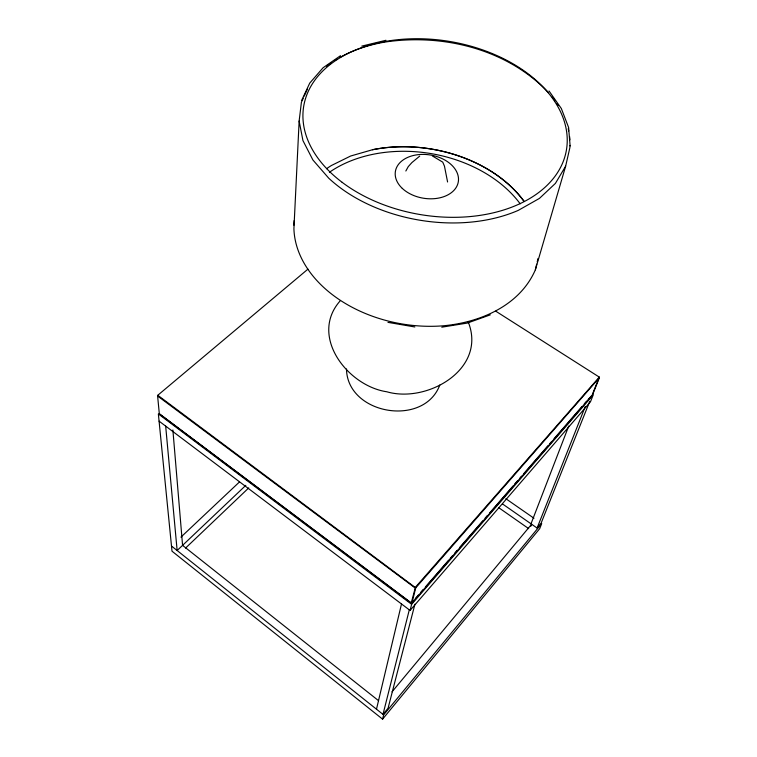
<?xml version="1.0" encoding="UTF-8"?>
<svg xmlns="http://www.w3.org/2000/svg" width="757" height="757" viewBox="0 0 757 757"><rect width="100%" height="100%" fill="white"/><g stroke="black" fill="none" stroke-linecap="round" stroke-linejoin="round"><path stroke-width="1.14" d="M303.283 98.173L301.409 102.242L299.138 121.044L293.915 228.728A123.779 88.664 9.4 0 0 442.495 325.86C479.56 322.737 519.728 305.923 535.36 269.823L565.64 166.199L569.87 147.691A136.487 90.206 9.4 0 0 569.983 145.476M535.36 269.823L536.685 264.146M537.215 261.875L538.009 258.468M376.484 709.195L401.503 603.963M409.3 609.849L382.995 714.371L388.076 708.23L414.931 604.152M307.938 269.142L157.56 395.457L159.32 413.795L411.221 603.074L415.432 587.233L599.298 377.109L495.712 311.155M382.569 719.15L383.648 714.892L541.709 523.617L539.684 528.689L382.569 719.15L172.009 551.191L158.364 413.937L411.628 604.323L410.086 610.435L159.084 421.147M411.221 603.074L411.912 603.026L415.754 587.858L599.44 377.601L599.213 376.995M439.789 385.058C423.863 427.667 347.189 414.562 346.479 368.971M531.007 523.806L568.734 426.059M530.827 526.257L531.613 524.232L392.031 691.822M502.629 504.02L537.091 528.045L585.246 406.556M592.428 394.312L598.863 378.178M589.731 401.371L541.104 523.191L537.091 528.045M411.912 603.026L592.57 394.804L599.44 377.601M415.754 587.858L157.863 395.324L157.57 395.987L415.044 587.905M304.219 96.139L307.503 89.023M301.674 100.369L309.727 83.119L323.088 67.742L340.489 55.706M405.847 171.006L408.25 166.635L411.931 162.547L419.7 156.122M565.64 166.199L555.411 183.393L539.438 198.4L518.271 210.38A136.487 90.206 9.4 0 1 328.737 178.198L312.887 159.954L302.942 140.584L299.138 121.044M410.086 610.435L590.451 401.835L593.242 394.87L411.628 604.323M413.767 600.358L411.439 603.045L159.32 413.795M415.319 598.579L418.422 595.002M420.741 592.324L423.068 589.646M425.396 586.959L448.655 560.171M450.207 558.382L452.525 555.704M454.853 553.017L457.181 550.339M459.508 547.661L482.758 520.863M485.086 518.185L487.413 515.508M489.741 512.83L512.991 486.032M514.542 484.243L517.646 480.667M519.974 477.989L521.516 476.2M523.844 473.522L547.879 445.835M549.431 444.047L551.758 441.369M554.077 438.691L581.991 406.528M584.309 403.85L586.637 401.172M588.189 399.384L592.57 394.804M340.111 300.926C308.865 336.354 347.955 386.061 386.789 391.766C427.203 403.576 487.101 369.142 468.223 321.952M185.569 548.077L248.722 487.924M245.817 485.351L177.138 550.519L165.669 426.115M180.932 537.129L239.288 482.124M490.299 314.855L467.362 323.059L441.776 327.185M372.425 149.744A123.788 88.664 9.4 0 1 524.099 201.428A123.779 88.664 9.4 0 0 372.425 149.754L350.671 156.008L331.367 165.528A123.779 88.664 9.4 0 0 326.56 168.716M361.751 46.13L385.956 40.291M387.963 322.368L414.845 326.967M432.408 155.97L442.75 162.149L444.463 166.152L447.586 181.992M505.884 498.731L533.959 518.233M498.636 507.616L528.679 528.623M378.528 700.66L182.579 545.362L172.88 429.985M171.498 546.034L383.648 714.892M548.57 92.657C507.351 49.101 442.987 33.346 384.84 42.089A136.487 90.206 9.4 0 0 339.988 57.428M549.043 91.001L561.316 108.478L568.602 127.469L570.116 145.95M293.896 225.208A123.779 88.664 9.4 0 1 294.18 220.514M329.418 172.274A120.193 86.232 9.4 0 1 520.191 203.822M326.674 66.304A136.487 90.206 9.4 0 1 331.197 62.945M335.01 60.399A136.487 90.206 9.4 0 1 336.979 59.178M552.269 97.104A136.487 90.206 9.4 0 1 555.013 100.757M556.934 103.548A136.487 90.206 9.4 0 1 558.146 105.422M568.195 128.728A136.487 90.206 9.4 0 1 568.687 130.942M569.586 136.534A136.487 90.206 9.4 0 1 569.889 139.894M402.298 188.398A31.889 21.887 9.4 0 0 456.443 186.998A31.889 21.887 9.4 0 0 421.791 154.409A31.889 21.887 9.4 0 0 402.298 188.398M342.164 182.342A133.166 87.793 9.4 0 0 562.924 162.272A133.166 87.793 9.4 0 0 400.15 39.478A133.166 87.793 9.4 0 0 342.164 182.342"/></g></svg>
